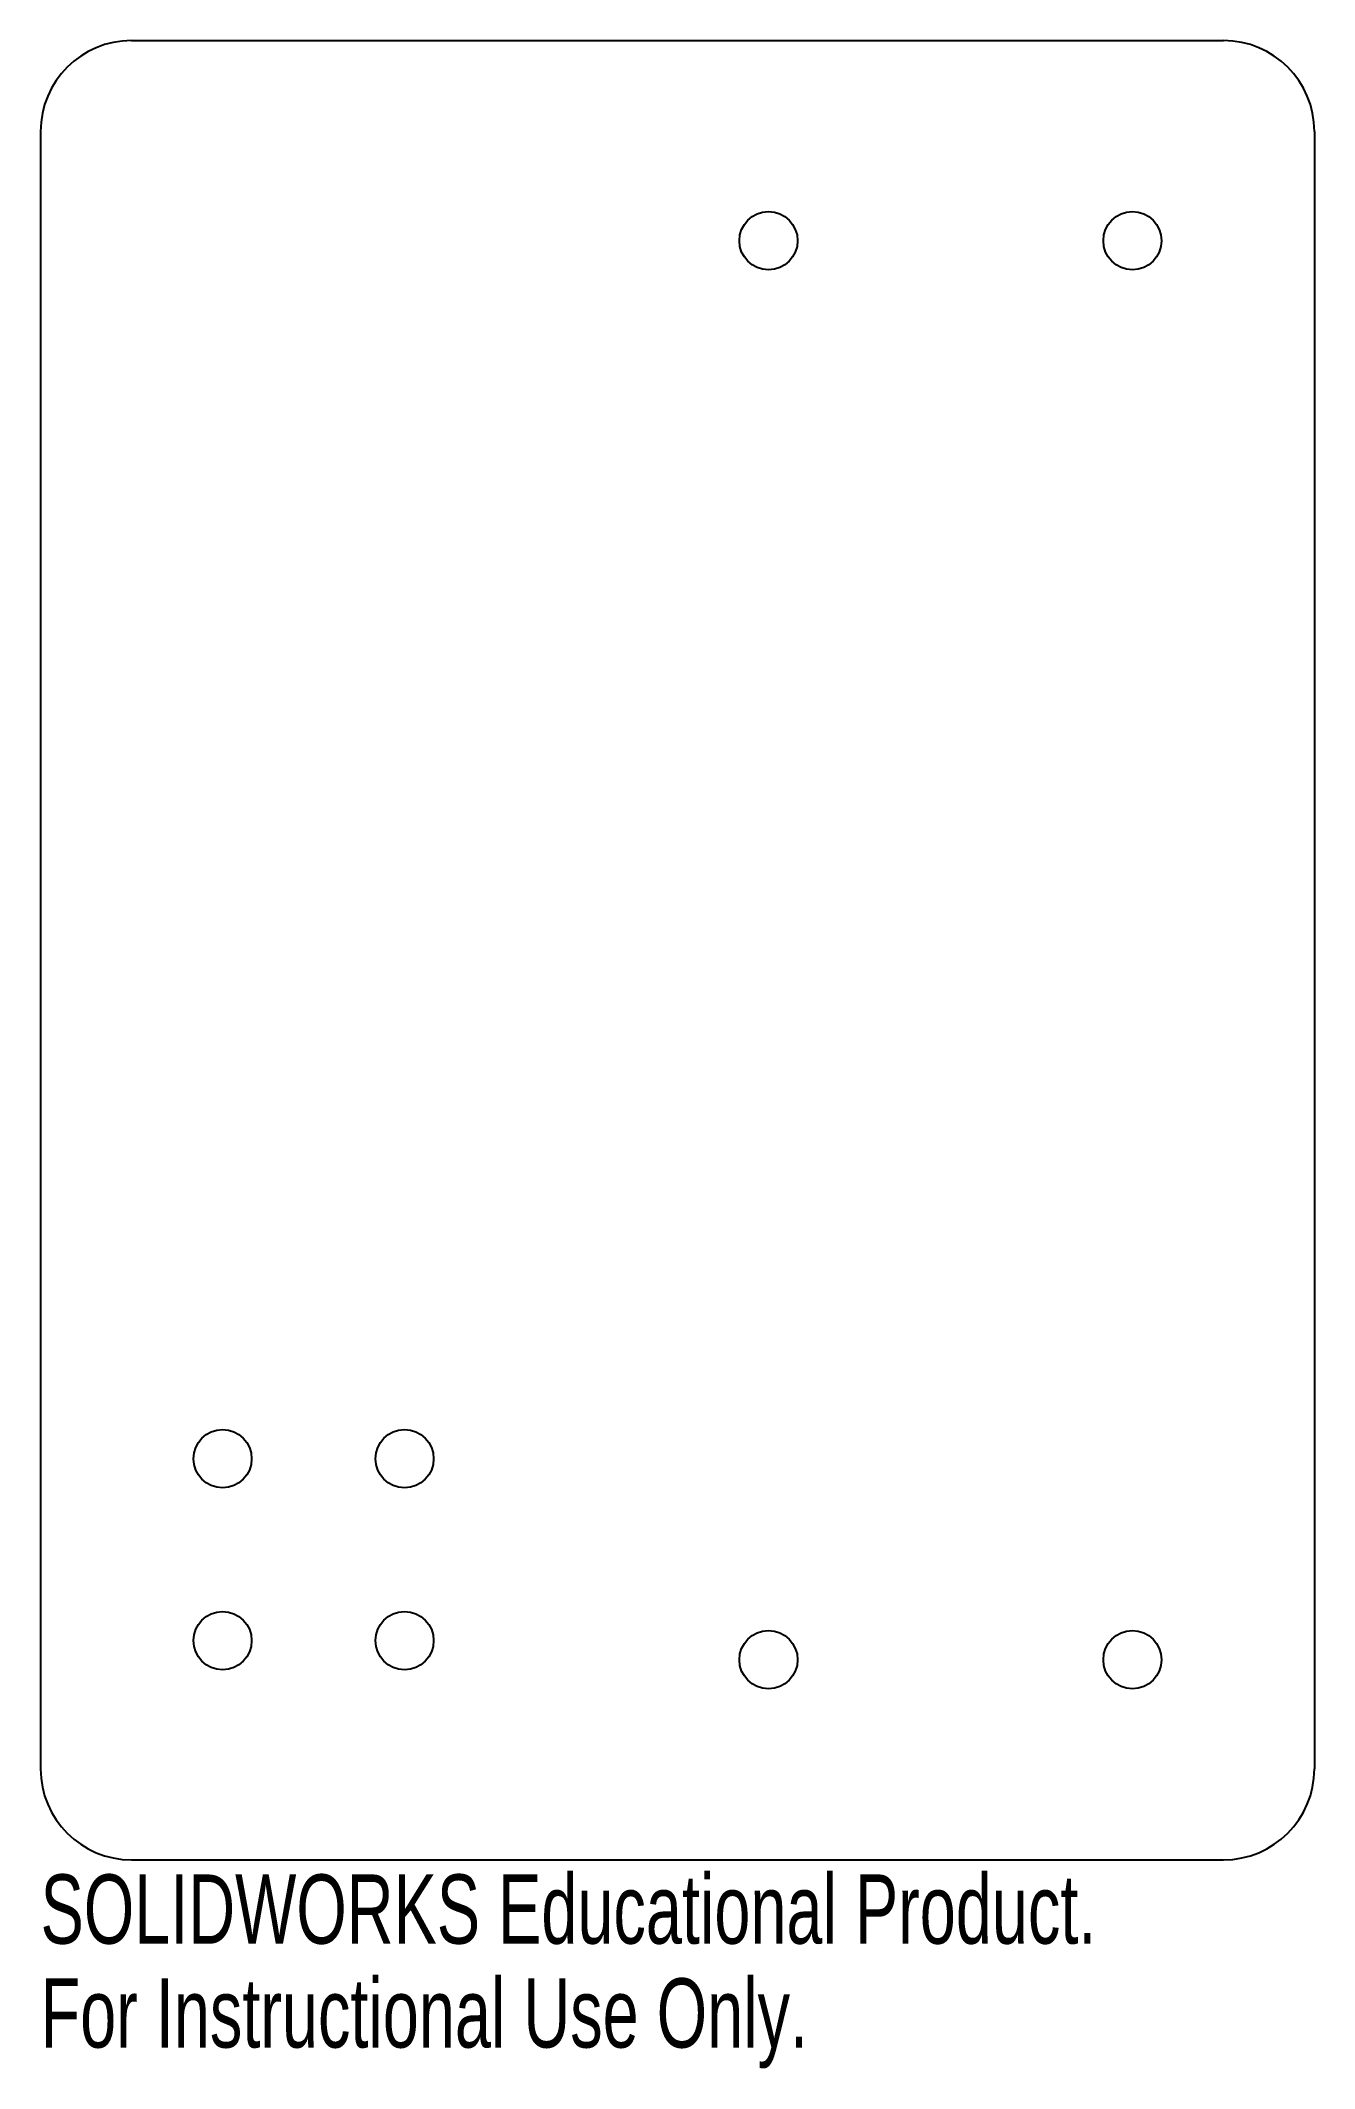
# Model space of a CAD drawing. Header units: inches. Extents: x 1.25 to 4.75, y -3.07 to 2.5.
import ezdxf

# ---------------------------------------------------------------- set-up
doc = ezdxf.new("R2010")
doc.units = ezdxf.units.IN
doc.header["$MEASUREMENT"] = 0
doc.styles.add('SLDTEXTSTYLE0', font='TXT', dxfattribs={"width": 0.7})

msp = doc.modelspace()

# ---------------------------------------------------------------- linework, layer by layer
at = {"color": 7, "linetype": 'Continuous', "lineweight": 25}
for p, q in [((1.5, 2.5), (4.5, 2.5)), ((1.25, 2.25), (1.25, -2.25)), ((4.75, 2.25), (4.75, -2.25)), ((1.5, -2.5), (4.5, -2.5))]:
    msp.add_line(p, q, dxfattribs=at)
for centre in [(3.25, 1.95), (4.25, 1.95), (1.75, -1.3975), (2.25, -1.3975), (1.75, -1.8975), (2.25, -1.8975), (3.25, -1.95), (4.25, -1.95)]:
    msp.add_circle(centre, 0.08, dxfattribs=at)
for centre, start, end in [((1.5, 2.25), 90, 180), ((4.5, 2.25), 0, 90), ((1.5, -2.25), 180, 270), ((4.5, -2.25), 270, 0)]:
    msp.add_arc(centre, 0.25, start, end, dxfattribs=at)

# ---------------------------------------------------------------- texts
at = {"color": 7, "linetype": 'Continuous', "char_height": 0.1903, "attachment_point": 1, "style": 'SLDTEXTSTYLE0'}
for s, insert in [('SOLIDWORKS Educational Product.', (1.25, -2.5401)), ('For Instructional Use Only.', (1.25, -2.8256))]:
    msp.add_mtext(s, dxfattribs=dict(at, insert=insert))

doc.saveas('drawing.dxf')
